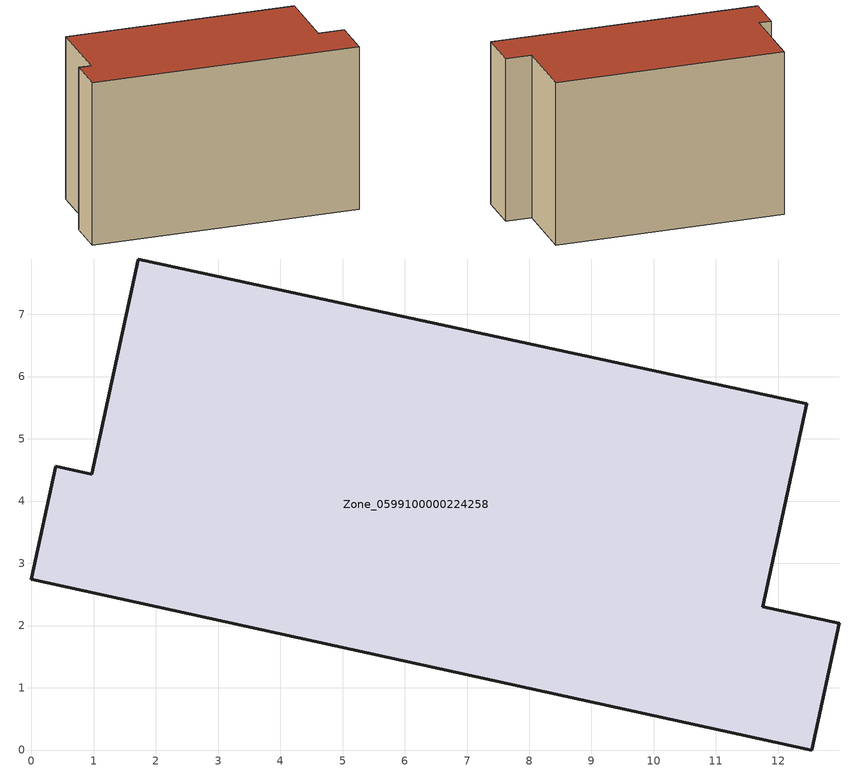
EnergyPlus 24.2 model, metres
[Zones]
Zone_0599100000224258
 floor ground (C_G): 12.54,0 0,2.74 0.39,4.56 0.97,4.43 1.72,7.89 12.46,5.56 11.75,2.3 12.98,2.04 z0
 wall outside (C_F): 0.97,4.43 0.39,4.56 0,2.74 12.54,0 12.98,2.04 11.75,2.3 12.46,5.56 1.72,7.89 0.97,4.43 z0:8.04
 roof outside (C_R): 12.46,5.56 1.72,7.89 0.97,4.43 0.39,4.56 0,2.74 12.54,0 12.98,2.04 11.75,2.3 z8.04
[BUILDING]
Pand.0599100000224258: North Axis=0; Terrain=City; Loads Convergence Tolerance Value=0.04; Temperature Convergence Tolerance Value=0.4; Solar Distribution=FullExterior; Maximum Number of Warmup Days=25; Minimum Number of Warmup Days=1
[Site:Location]
Rotterdam.The.Hague.AP_ZH_NLD Design_Conditions: Latitude=51.96; Longitude=4.45; Time Zone=1; Elevation=-4.5
[SITE:GROUNDTEMPERATURE:BUILDINGSURFACE]
18, 18, 18, 18, 18, 18, 18, 18, 18, 18, 18, 18
[MATERIAL] Thermal Absorptance=0.9; Solar Absorptance=0.7; Visible Absorptance=0.7
Name | Roughness | Thickness | Conductivity | Density | Specific Heat
G.TI.1975-1991 | MediumSmooth | 0.15 | 0.288461 | 540 | 1210
F.TI.1975-1991 | Rough | 0.3 | 0.230769 | 1920 | 840
R.TI.1975-1991 | MediumRough | 0.2 | 0.153846 | 1500 | 1000
[CONSTRUCTION]
C_G: G.TI.1975-1991
C_F: F.TI.1975-1991
C_R: R.TI.1975-1991
[ZONE]
Zone_0599100000224258: Type=1; Multiplier=1; Ceiling Height=Autocalculate; Volume=Autocalculate; Floor Area=autocalculate; Part of Total Floor Area=Yes
[ZONEINFILTRATION:DESIGNFLOWRATE]
Infil_Zone_0599100000224258: Zone or ZoneList or Space or SpaceList=Zone_0599100000224258; Schedule=AlwaysOn; Design Flow Rate Calculation Method=Flow/Area; Flow Rate per Floor Area=0.003; Constant Term Coefficient=1; Temperature Term Coefficient=0; Velocity Term Coefficient=0; Velocity Squared Term Coefficient=0
[HVACTEMPLATE:ZONE:IDEALLOADSAIRSYSTEM]
Zone_0599100000224258: Maximum Heating Supply Air Temperature=50; Minimum Cooling Supply Air Temperature=13; Maximum Heating Supply Air Humidity Ratio=0.0156; Minimum Cooling Supply Air Humidity Ratio=0.0077; Heating Limit=NoLimit; Cooling Limit=NoLimit; Dehumidification Control Type=ConstantSensibleHeatRatio; Cooling Sensible Heat Ratio=0.7; Dehumidification Setpoint=60; Humidification Control Type=None; Humidification Setpoint=30; Outdoor Air Method=None; Outdoor Air Flow Rate per Person=0.00944; Outdoor Air Flow Rate per Zone Floor Area=0; Outdoor Air Flow Rate per Zone=0; Demand Controlled Ventilation Type=None; Outdoor Air Economizer Type=NoEconomizer; Heat Recovery Type=None; Sensible Heat Recovery Effectiveness=0.7; Latent Heat Recovery Effectiveness=0.65
[ZONECONTROL:THERMOSTAT]
ThermostatControl_Zone_0599100000224258: Zone or ZoneList=Zone_0599100000224258; Control Type Schedule=DualSetpointControlType; Control 1=Thermostat_Zone_0599100000224258; Temperature Difference Between Cutout And Setpoint=0
[THERMOSTATSETPOINT:DUALSETPOINT]
Thermostat_Zone_0599100000224258: Heating Setpoint Temperature Schedule=HeatingSetpoint_Zone_0599100000224258; Cooling Setpoint Temperature Schedule=CoolingSetpoint_Zone_0599100000224258
[SCHEDULE:COMPACT]
HeatingSetpoint_Zone_0599100000224258: Through: 12/31, For: AllDays, Until: 24:00, 21
CoolingSetpoint_Zone_0599100000224258: Through: 12/31, For: AllDays, Until: 24:00, 24
DualSetpointControlType: Through: 12/31, For: AllDays, Until: 24:00, 4
AlwaysOn: Through: 12/31, For: AllDays, Until: 24:00, 1
